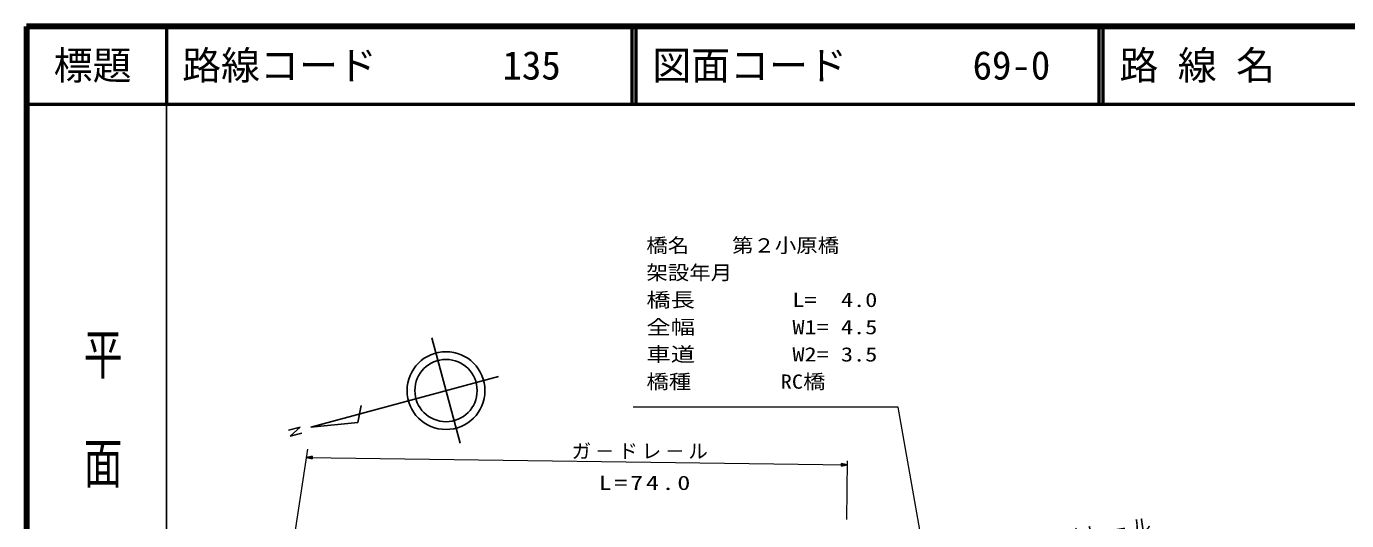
# Model space of a CAD drawing. Units: millimetres, scale not verified. Extents: x 40000 to 680000, y 20000 to 380000.
# Drawn here: x 40000 to 209553, y 316509 to 380000 of the extents above; entities that cross this region are included whole.
import ezdxf
from ezdxf.enums import TextEntityAlignment as Align

# ---------------------------------------------------------------- set-up
doc = ezdxf.new("R2010")
doc.units = ezdxf.units.MM
doc.header["$LTSCALE"] = 1000
for name, color, linetype, lineweight in [('M-BGD', 7, 'Continuous', 25), ('M-BGD-HTXT', 7, 'Continuous', 13), ('M-TTL', 2, 'Continuous', 140), ('M-TTL-BAND', 7, 'Continuous', 25), ('M-TTL-LINE', 7, 'Continuous', 50)]:
    doc.layers.add(name, color=color, linetype=linetype, lineweight=lineweight)
doc.layers.add('M-STR-HTXT', color=7, linetype='Continuous')
doc.layers.add('M-TTL-TXT', color=7, linetype='Continuous')
doc.styles.add('@ＭＳ ゴシック', font='')
doc.styles.add('ＭＳ ゴシック', font='')
doc.styles.get('@ＭＳ ゴシック').set_extended_font_data('@MS Gothic')
doc.styles.get('ＭＳ ゴシック').set_extended_font_data('MS Gothic')

msp = doc.modelspace()

# ---------------------------------------------------------------- linework, layer by layer
at = {"layer": 'M-BGD'}
for p, q in [((92064, 339970), (95716, 326455)), ((76513, 328516), (100648, 335038)), ((82566, 329116), (83010, 331308)), ((76513, 328516), (82566, 329116)), ((75166, 328530), (73673, 328118)), ((73881, 327353), (75166, 328530)), ((75371, 327756), (73881, 327353))]:
    msp.add_line(p, q, dxfattribs=at)
for radius in [5000, 4000]:
    msp.add_circle((93890, 333212), radius, dxfattribs=at)
at = {"layer": 'M-BGD-HTXT'}
for p, q in [((73225, 306634), (76124, 325706)), ((75959, 324624), (145433, 323663)), ((145381, 316663), (145437, 324209))]:
    msp.add_line(p, q, dxfattribs=at)
for points in [[(160783, 281148), (151981, 331064), (117919, 331064)], [(76036, 324623), (76693, 324773), (76688, 324454), (76038, 324623)], [(76550, 324616), (76417, 324617), (76550, 324634), (76550, 324597), (76417, 324617)], [(145356, 323664), (144699, 323514), (144704, 323833), (145354, 323664)], [(144842, 323671), (144975, 323669), (144842, 323653), (144842, 323690), (144975, 323669)]]:
    msp.add_lwpolyline(points, dxfattribs=at)
for points in [[(75959, 324624), (76707, 324426), (76712, 324801)], [(76113, 324622), (76664, 324745), (76661, 324483)], [(76188, 324621), (76636, 324718), (76633, 324511)], [(76265, 324620), (76607, 324690), (76605, 324540)], [(76340, 324618), (76579, 324662), (76578, 324568)], [(145433, 323663), (144685, 323861), (144680, 323486)], [(145279, 323665), (144728, 323542), (144731, 323804)], [(145204, 323666), (144756, 323569), (144759, 323776)], [(145127, 323667), (144785, 323597), (144787, 323747)], [(145052, 323668), (144813, 323625), (144815, 323719)]]:
    msp.add_lwpolyline(points, close=True, dxfattribs=at)
at = {"layer": 'M-TTL'}
for p, q in [((40000, 380000), (40000, 20000)), ((680000, 380000), (40000, 380000))]:
    msp.add_line(p, q, dxfattribs=at)
at = {"layer": 'M-TTL-BAND'}
msp.add_line((58000, 370000), (58000, 20000), dxfattribs=at)
at = {"layer": 'M-TTL-LINE'}
for p, q in [((58000, 380000), (58000, 370000)), ((117750, 380000), (117750, 370000)), ((118250, 380000), (118250, 370000)), ((177750, 380000), (177750, 370000)), ((178250, 380000), (178250, 370000)), ((40000, 370000), (680000, 370000))]:
    msp.add_line(p, q, dxfattribs=at)

# ---------------------------------------------------------------- texts
at = {"layer": 'M-BGD-HTXT', "char_height": 1833, "attachment_point": 7, "style": 'ＭＳ ゴシック'}
for s, insert in [('\\T1.2;ガ－ドレ－ル', (110024, 324408)), ('\\T1.2;\\W1.35;L=74.0', (113488, 320413))]:
    msp.add_mtext(s, dxfattribs=dict(at, insert=insert))
at = {"layer": 'M-BGD-HTXT', "insert": (167222, 312442), "char_height": 1833, "attachment_point": 7, "rotation": 8.3, "style": 'ＭＳ ゴシック'}
msp.add_mtext('\\T1.2;ガ－ドレ－ル', dxfattribs=at)
at = {"layer": 'M-STR-HTXT', "style": 'ＭＳ ゴシック'}
for s, width, p in [('橋名\u3000\u3000第２小原橋', 1.1, (119624, 350400)), ('架設年月\u3000\u3000', 1.1, (119624, 346900)), ('橋長\u3000\u3000\u3000\u3000L=  4.0', 1.25, (119624, 343400)), ('全幅\u3000\u3000\u3000\u3000W1= 4.5', 1.25, (119624, 339900)), ('車道\u3000\u3000\u3000\u3000W2= 3.5', 1.25, (119624, 336400)), ('橋種\u3000\u3000\u3000\u3000RC橋', 1.15, (119624, 332900))]:
    msp.add_text(s, height=1833, dxfattribs=dict(at, width=width)).set_placement(p, align=Align.BOTTOM_LEFT)
at = {"layer": 'M-TTL-BAND', "style": '@ＭＳ ゴシック', "width": 1.4}
msp.add_text('平  面  図', height=3666, rotation=270, dxfattribs=at).set_placement((49777, 306475), align=Align.MIDDLE_RIGHT)
at = {"layer": 'M-TTL-TXT', "style": 'ＭＳ ゴシック'}
msp.add_text('標題', height=3666, dxfattribs=at).set_placement((48500, 375000), align=Align.MIDDLE_CENTER)
for s, p in [('路線コード', (60000, 375000)), ('135', (101142, 375000)), ('図面コード', (120380, 375000)), ('69-0', (161521, 375000)), ('路 線 名', (180380, 375000))]:
    msp.add_text(s, height=3666, dxfattribs=at).set_placement(p, align=Align.MIDDLE_LEFT)

doc.saveas('drawing.dxf')
